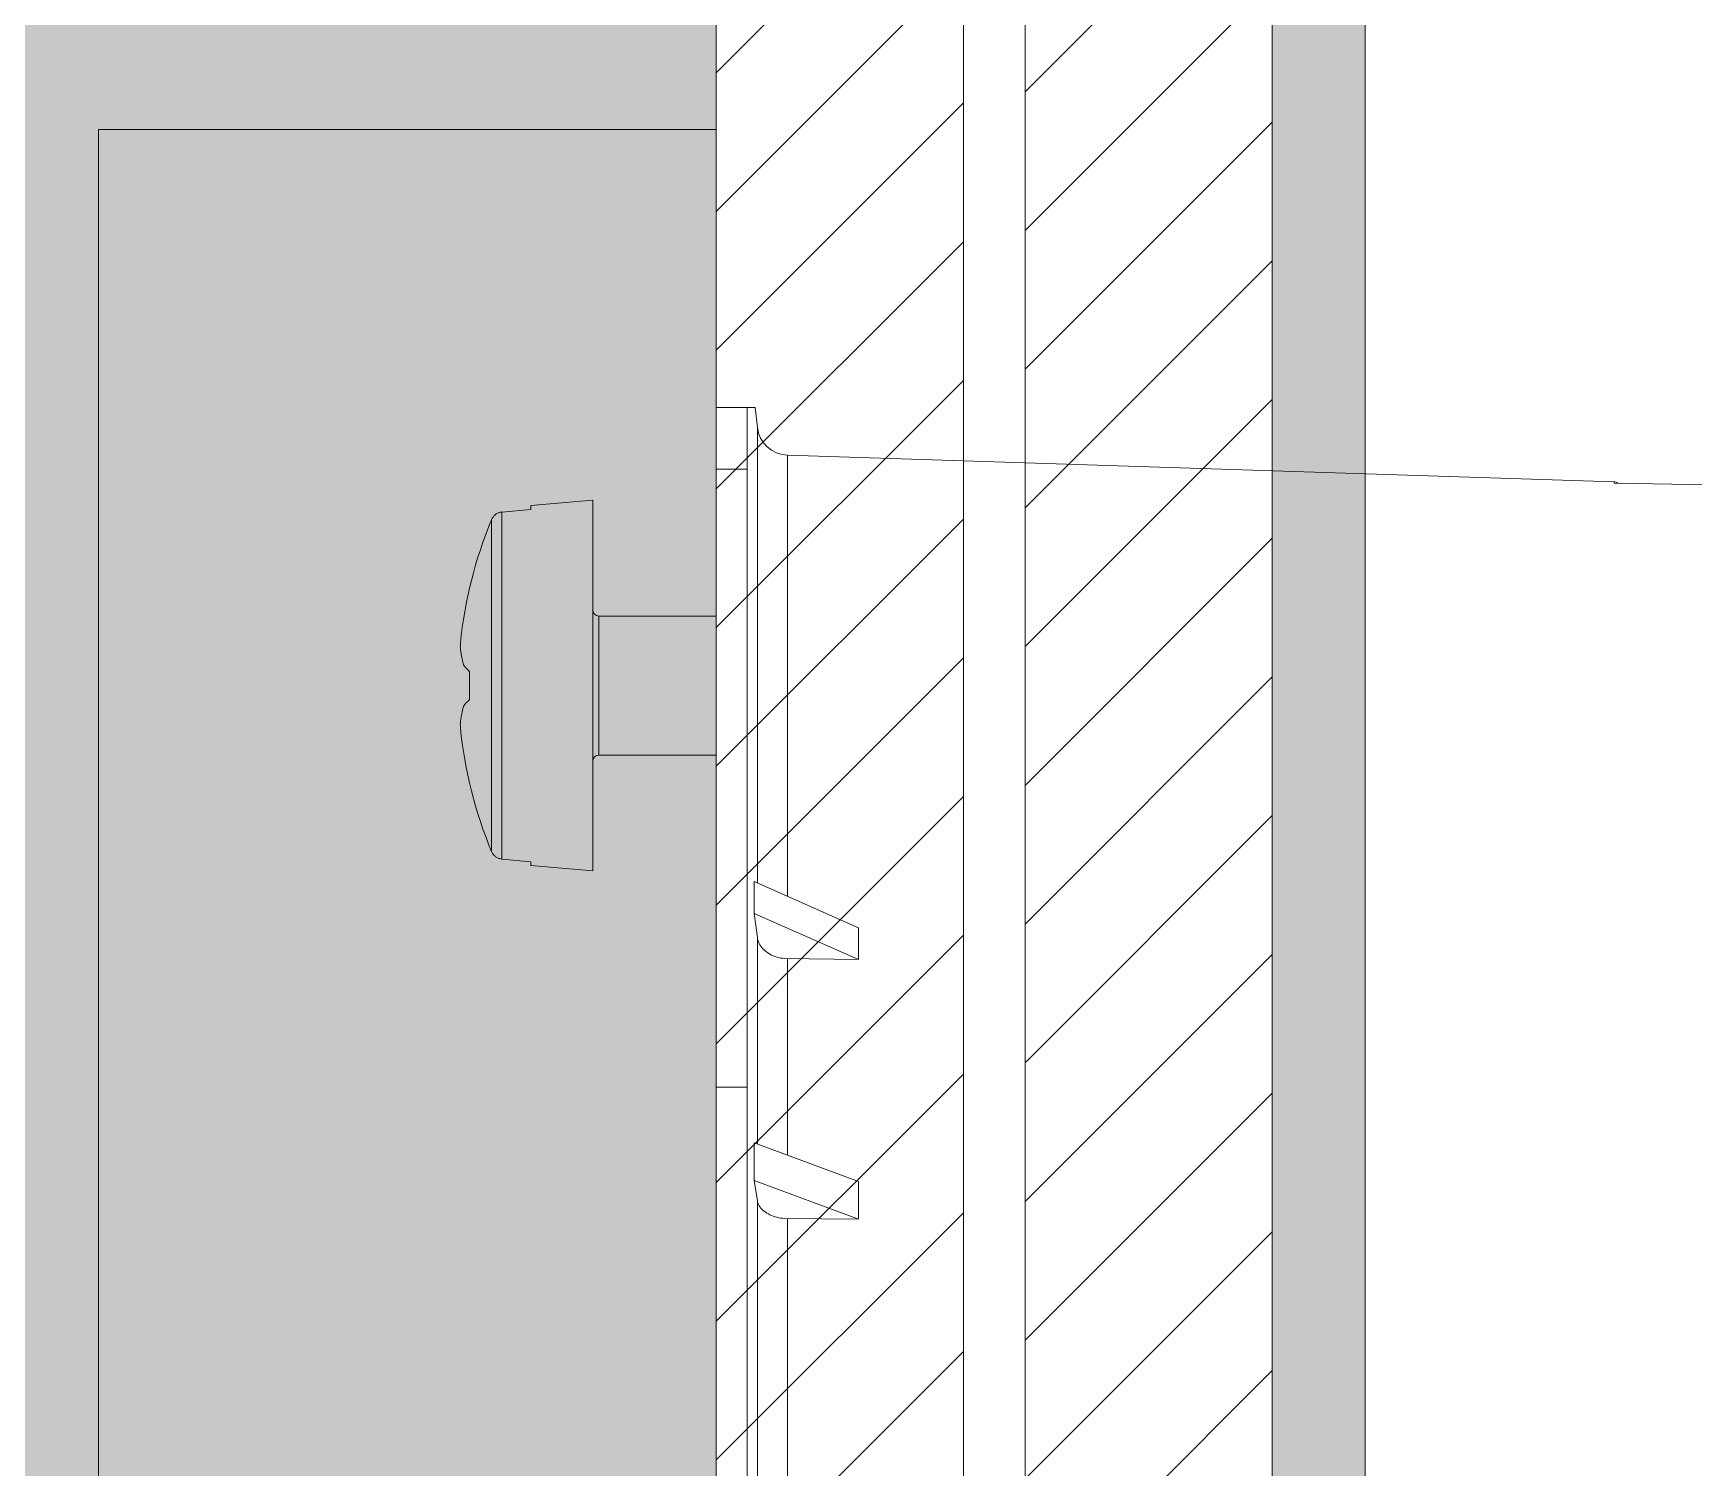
# Model space of a CAD drawing. Header units: millimetres. Extents: x -853320 to 19484, y -510814 to 9708.
# Drawn here: x 4820.81 to 4847.69, y 7692.16 to 7715.37 of the extents above; entities that cross this region are included whole.
import ezdxf

# ---------------------------------------------------------------- set-up
doc = ezdxf.new("R2010")
doc.units = ezdxf.units.MM
doc.layers.add('.', color=8, linetype='Continuous')
for name, color, linetype, lineweight in [('F_ARREDI', 7, 'Continuous', 5), ('F_BETACRYL o CORIAN', 123, 'Continuous', 5), ('F_DIBOND_soffitto_cassone', 7, 'Continuous', 5), ('F_ELETTRICO', 22, 'Continuous', 5), ('F_MINERAL WALL', 6, 'Continuous', 5), ('F_PARETE_nuove', 5, 'Continuous', 5), ('F_TUBOLARE sez.40x40', 7, 'Continuous', 5)]:
    doc.layers.add(name, color=color, linetype=linetype, lineweight=lineweight)

# ---------------------------------------------------------------- blocks, each defined once
blk = doc.blocks.new('MOBILE LAVABO_bagno doppia_pianta_rev.01')
at = {"layer": '.', "lineweight": 5, "transparency": 33554687}
h = blk.add_hatch(color=256, dxfattribs=at)
h.dxf.hatch_style = 1
edge = h.paths.add_edge_path(flags=16)
edge.add_line((18134.638, 24348.66), (18134.638, 24066.66))
edge.add_arc((18143.638, 24066.66), 9, 180, 270)
edge.add_line((18143.638, 24057.66), (18565.638, 24057.66))
edge.add_arc((18565.638, 24066.66), 9, 270, 360)
edge.add_line((18574.638, 24066.66), (18574.638, 24348.66))
edge.add_arc((18565.638, 24348.66), 9, 0, 90)
edge.add_line((18565.638, 24357.66), (18143.638, 24357.66))
edge.add_arc((18143.638, 24348.66), 9, 90, 180)
h.paths.add_polyline_path([(18729.638, 23957.66), (17979.638, 23957.66), (17979.638, 24477.66), (18729.638, 24477.66)])
at = {"layer": 'F_BETACRYL o CORIAN'}
blk.add_lwpolyline([(18729.638, 23957.66), (17979.638, 23957.66), (17979.638, 24477.66), (18729.638, 24477.66)], close=True, dxfattribs=at)
blk = doc.blocks.new('SCATOLA INCASSO_1 P_sezione e pianta')
at = {"layer": 'F_ELETTRICO', "transparency": 33554508}
h = blk.add_hatch(color=5, dxfattribs=at)
h.dxf.hatch_style = 1
h.paths.add_polyline_path([(55422.364, -13644.128), (55432.364, -13644.128), (55432.364, -13724.128), (55422.364, -13724.128)])
at = {"layer": 'F_ELETTRICO'}
for p, q in [((55432.364, -13719.628), (55432.364, -13648.628)), ((55432.995, -13648.628), (55432.364, -13648.628)), ((55432.864, -13719.628), (55432.864, -13648.628)), ((55433.029, -13648.95), (55432.995, -13648.628)), ((55433.029, -13656.324), (55433.029, -13648.95)), ((55433.518, -13656.54), (55433.518, -13649.398)), ((55446.896, -13649.83), (55433.518, -13649.398)), ((55432.364, -13649.628), (55432.864, -13649.628)), ((55446.896, -13649.83), (55446.896, -13649.85)), ((55446.903, -13649.85), (55446.896, -13649.85)), ((55446.903, -13649.85), (55446.896, -13649.85)), ((55461.896, -13650.117), (55446.903, -13649.85)), ((55429.364, -13650.215), (55430.364, -13650.128)), ((55429.364, -13650.215), (55429.364, -13650.278)), ((55430.364, -13656.128), (55430.364, -13650.128)), ((55428.727, -13655.812), (55428.727, -13650.443)), ((55429.364, -13650.278), (55428.893, -13650.32)), ((55428.893, -13655.936), (55428.893, -13650.32)), ((55430.464, -13652.003), (55430.464, -13654.253)), ((55430.464, -13652.003), (55432.364, -13652.003)), ((55428.222, -13652.473), (55428.22, -13652.5)), ((55428.223, -13652.446), (55428.222, -13652.473)), ((55428.271, -13652.783), (55428.274, -13652.795)), ((55428.274, -13652.795), (55428.283, -13652.807)), ((55428.37, -13653.356), (55428.37, -13652.9)), ((55428.271, -13653.473), (55428.268, -13653.486)), ((55428.271, -13653.473), (55428.274, -13653.46)), ((55428.22, -13653.755), (55428.222, -13653.783)), ((55428.222, -13653.783), (55428.223, -13653.81)), ((55430.464, -13654.253), (55432.364, -13654.253)), ((55428.893, -13655.936), (55429.364, -13655.978)), ((55429.364, -13655.978), (55429.364, -13656.04)), ((55429.364, -13656.04), (55430.364, -13656.128)), ((55432.976, -13656.815), (55432.976, -13656.301)), ((55432.976, -13656.301), (55434.664, -13657.047)), ((55433.029, -13657.205), (55432.976, -13656.815)), ((55432.976, -13656.815), (55434.664, -13657.562)), ((55433.029, -13660.546), (55433.029, -13657.205)), ((55434.664, -13657.562), (55434.664, -13657.047)), ((55434.664, -13657.562), (55433.469, -13657.546)), ((55433.518, -13660.728), (55433.518, -13657.546)), ((55432.364, -13659.628), (55432.864, -13659.628)), ((55432.976, -13661.139), (55432.976, -13660.527)), ((55432.976, -13660.527), (55434.664, -13661.153)), ((55433.029, -13661.467), (55432.976, -13661.139)), ((55432.976, -13661.139), (55434.664, -13661.766)), ((55434.664, -13661.153), (55434.664, -13661.766)), ((55433.029, -13678.793), (55433.029, -13661.467)), ((55434.664, -13661.766), (55433.469, -13661.753)), ((55433.518, -13678.871), (55433.518, -13661.753))]:
    blk.add_line(p, q, dxfattribs=at)
at = {"layer": 'F_ELETTRICO', "color": 5}
blk.add_lwpolyline([(55422.364, -13644.128), (55432.364, -13644.128), (55432.364, -13724.128), (55422.364, -13724.128)], close=True, dxfattribs=at)
at = {"layer": 'F_ELETTRICO'}
for points in [[(55428.893, -13650.32), (55428.881, -13650.321), (55428.869, -13650.323), (55428.858, -13650.326), (55428.846, -13650.33), (55428.835, -13650.334), (55428.824, -13650.339), (55428.813, -13650.345), (55428.803, -13650.351), (55428.793, -13650.358), (55428.784, -13650.366), (55428.775, -13650.374), (55428.766, -13650.382), (55428.758, -13650.392), (55428.751, -13650.401), (55428.744, -13650.411), (55428.738, -13650.421), (55428.732, -13650.432), (55428.727, -13650.443)], [(55428.22, -13652.5), (55428.222, -13652.516), (55428.223, -13652.532), (55428.225, -13652.547), (55428.227, -13652.561), (55428.229, -13652.575), (55428.231, -13652.588), (55428.233, -13652.602), (55428.235, -13652.614), (55428.237, -13652.627), (55428.239, -13652.64), (55428.242, -13652.653), (55428.244, -13652.666), (55428.247, -13652.679), (55428.249, -13652.691), (55428.252, -13652.704), (55428.255, -13652.717), (55428.258, -13652.73), (55428.261, -13652.744), (55428.264, -13652.757), (55428.268, -13652.77), (55428.271, -13652.783)], [(55428.283, -13652.807), (55428.292, -13652.818), (55428.302, -13652.83), (55428.312, -13652.841), (55428.323, -13652.853), (55428.334, -13652.865), (55428.346, -13652.876), (55428.358, -13652.888), (55428.37, -13652.9)], [(55428.37, -13653.356), (55428.358, -13653.368), (55428.346, -13653.379), (55428.334, -13653.391), (55428.323, -13653.402), (55428.312, -13653.414), (55428.302, -13653.426), (55428.292, -13653.437), (55428.283, -13653.449), (55428.274, -13653.46)], [(55428.268, -13653.486), (55428.264, -13653.499), (55428.261, -13653.512), (55428.258, -13653.525), (55428.255, -13653.538), (55428.252, -13653.551), (55428.249, -13653.564), (55428.247, -13653.577), (55428.244, -13653.59), (55428.242, -13653.602), (55428.239, -13653.615), (55428.237, -13653.628), (55428.235, -13653.641), (55428.233, -13653.654), (55428.231, -13653.667), (55428.229, -13653.681), (55428.227, -13653.694), (55428.225, -13653.709), (55428.223, -13653.724), (55428.222, -13653.739), (55428.22, -13653.755)], [(55428.727, -13655.812), (55428.732, -13655.823), (55428.738, -13655.834), (55428.744, -13655.845), (55428.751, -13655.855), (55428.758, -13655.864), (55428.766, -13655.873), (55428.775, -13655.882), (55428.784, -13655.89), (55428.793, -13655.898), (55428.803, -13655.904), (55428.814, -13655.911), (55428.824, -13655.916), (55428.835, -13655.921), (55428.846, -13655.926), (55428.858, -13655.929), (55428.87, -13655.932), (55428.881, -13655.934), (55428.893, -13655.936)], [(55433.029, -13657.205), (55433.034, -13657.23), (55433.04, -13657.254), (55433.048, -13657.277), (55433.059, -13657.301), (55433.071, -13657.324), (55433.085, -13657.346), (55433.101, -13657.367), (55433.119, -13657.388), (55433.139, -13657.407), (55433.16, -13657.426), (55433.183, -13657.443), (55433.207, -13657.46), (55433.232, -13657.475), (55433.259, -13657.489), (55433.286, -13657.501), (55433.315, -13657.512), (55433.345, -13657.522), (55433.375, -13657.53), (55433.406, -13657.537), (55433.437, -13657.542), (55433.469, -13657.546)], [(55433.029, -13661.467), (55433.034, -13661.487), (55433.04, -13661.508), (55433.048, -13661.527), (55433.059, -13661.547), (55433.071, -13661.566), (55433.085, -13661.585), (55433.101, -13661.603), (55433.119, -13661.62), (55433.139, -13661.636), (55433.16, -13661.652), (55433.183, -13661.667), (55433.207, -13661.68), (55433.232, -13661.693), (55433.259, -13661.705), (55433.286, -13661.715), (55433.315, -13661.725), (55433.345, -13661.733), (55433.375, -13661.74), (55433.406, -13661.745), (55433.437, -13661.749), (55433.469, -13661.753)]]:
    blk.add_lwpolyline(points, dxfattribs=at)
for centre, radius, start, end in [((55433.526, -13648.898), 0.5, 186, 269), ((55446.894, -13649.93), 0.1, 51.9924, 89), ((55435.164, -13653.128), 6.974, 157.3617, 174.3891), ((55430.464, -13651.903), 0.1, 180.0001, 270), ((55435.164, -13653.128), 6.974, 185.6109, 202.6383), ((55430.464, -13654.353), 0.1, 90, 179.9999)]:
    blk.add_arc(centre, radius, start, end, dxfattribs=at)
blk = doc.blocks.new('BAGNO_camera doppia_rev.01_pianta')
at = {"layer": 'F_DIBOND_soffitto_cassone'}
h = blk.add_hatch(dxfattribs=at)
h.set_pattern_fill('ANSI31', color=1, scale=0.5)
h.set_pattern_definition([(45, (-13243.481, -665), (-1.122532015, 1.122532015), [])])
h.paths.add_polyline_path([(18734.638, 22995.66), (18738.638, 22995.66), (18738.638, 22475.66), (18734.638, 22475.66)])
at = {"layer": 'F_MINERAL WALL'}
h = blk.add_hatch(dxfattribs=at)
h.set_pattern_fill('ANSI31', color=256, scale=0.5)
h.set_pattern_definition([(45, (0, -20), (-1.122532015, 1.122532015), [])])
h.paths.add_polyline_path([(18729.638, 22995.66), (18733.638, 22995.66), (18733.638, 22475.66), (18729.638, 22475.66)])
at = {"layer": 'F_TUBOLARE sez.40x40', "true_color": 0x636466}
h = blk.add_hatch(color=251, dxfattribs=at)
h.dxf.hatch_style = 1
h.paths.add_polyline_path([(18738.638, 22475.66), (18778.638, 22475.66), (18778.638, 22995.66), (18738.638, 22995.66)])
h.paths.add_polyline_path([(18740.138, 22475.66), (18777.138, 22475.66), (18777.138, 22995.66), (18740.138, 22995.66)], flags=17)
at = {"layer": 'F_DIBOND_soffitto_cassone', "color": 1}
blk.add_lwpolyline([(18734.638, 22995.66), (18738.638, 22995.66), (18738.638, 22475.66), (18734.638, 22475.66)], close=True, dxfattribs=at)
at = {"layer": 'F_MINERAL WALL'}
blk.add_lwpolyline([(18729.638, 22995.66), (18733.638, 22995.66), (18733.638, 22475.66), (18729.638, 22475.66)], close=True, dxfattribs=at)
at = {"layer": 'F_TUBOLARE sez.40x40'}
for points in [[(18738.638, 22475.66), (18778.638, 22475.66), (18778.638, 22995.66), (18738.638, 22995.66)], [(18740.138, 22475.66), (18777.138, 22475.66), (18777.138, 22995.66), (18740.138, 22995.66)]]:
    blk.add_lwpolyline(points, close=True, dxfattribs=at)
at = {"layer": 'F_DIBOND_soffitto_cassone', "color": 1}
blk.add_blockref('SCATOLA INCASSO_1 P_sezione e pianta', (-36702.726, 36469.788), dxfattribs=at)

msp = doc.modelspace()

# ---------------------------------------------------------------- block references
at = {"layer": 'F_ARREDI'}
msp.add_blockref('MOBILE LAVABO_bagno doppia_pianta_rev.01', (-13897.772, -16598.845), dxfattribs=at)
at = {"layer": 'F_PARETE_nuove'}
msp.add_blockref('BAGNO_camera doppia_rev.01_pianta', (-13897.772, -15111.845), dxfattribs=at)

doc.saveas('drawing.dxf')
